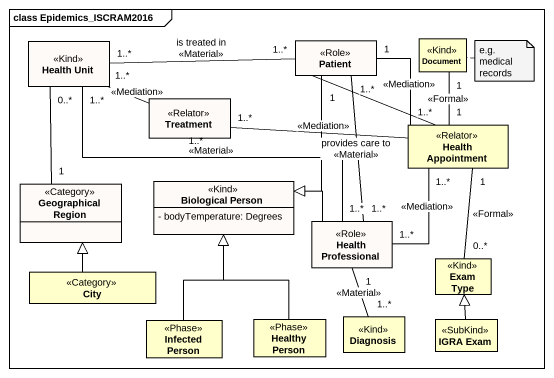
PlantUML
@startuml
mainframe class Epidemics_ISCRAM2016
hide circle
hide empty members
skinparam classAttributeIconSize 0
class "Health Unit" as Health_Unit <<Kind>> #FEFAF7
class Patient <<Role>> #FEFAF7
class Document <<Kind>>
class Treatment <<Relator>> #FEFAF7
class "Health Appointment" as Health_Appointment <<Relator>>
class "Geographical Region" as Geographical_Region <<Category>> #FEFAF7
class "Biological Person" as Biological_Person <<Kind>> #FEFAF7 {
  - bodyTemperature: Degrees
}
class "Health Professional" as Health_Professional <<Role>> #FEFAF7
class City <<Category>>
class "Exam Type" as Exam_Type <<Kind>>
class "Infected Person" as Infected_Person <<Phase>>
class "Healthy Person" as Healthy_Person <<Phase>>
class Diagnosis <<Kind>>
class "IGRA Exam" as IGRA_Exam <<SubKind>>
Patient "1..*" -left- "1..*" Health_Unit : is treated in\n<<Material>>
Patient --|> Biological_Person
Treatment "1..*" -left- "1..*" Health_Unit : <<Mediation>>
Treatment "1..*" -right- "1" Patient : <<Mediation>>
Health_Appointment "1..*" -up- "1" Patient : <<Mediation>>
Health_Appointment "1" -up- "1" Document : <<Formal>>
Health_Appointment "1..*" -- "1..*" Health_Professional : <<Mediation>>
Health_Appointment "1" -- "0..*" Exam_Type : <<Formal>>
Geographical_Region "1" -up- "0..*" Health_Unit
Health_Professional "1..*" -up- "1..*" Health_Unit : <<Material>>
Health_Professional "1..*" -up- "1..*" Patient : provides care to\n<<Material>>
Health_Professional -left-|> Biological_Person
Health_Professional "1" -- "1..*" Diagnosis : <<Material>>
City -up-|> Geographical_Region
Infected_Person -up-|> Biological_Person
Healthy_Person -up-|> Biological_Person
IGRA_Exam -up-|> Exam_Type
note right of Document : e.g. medical records
@enduml
